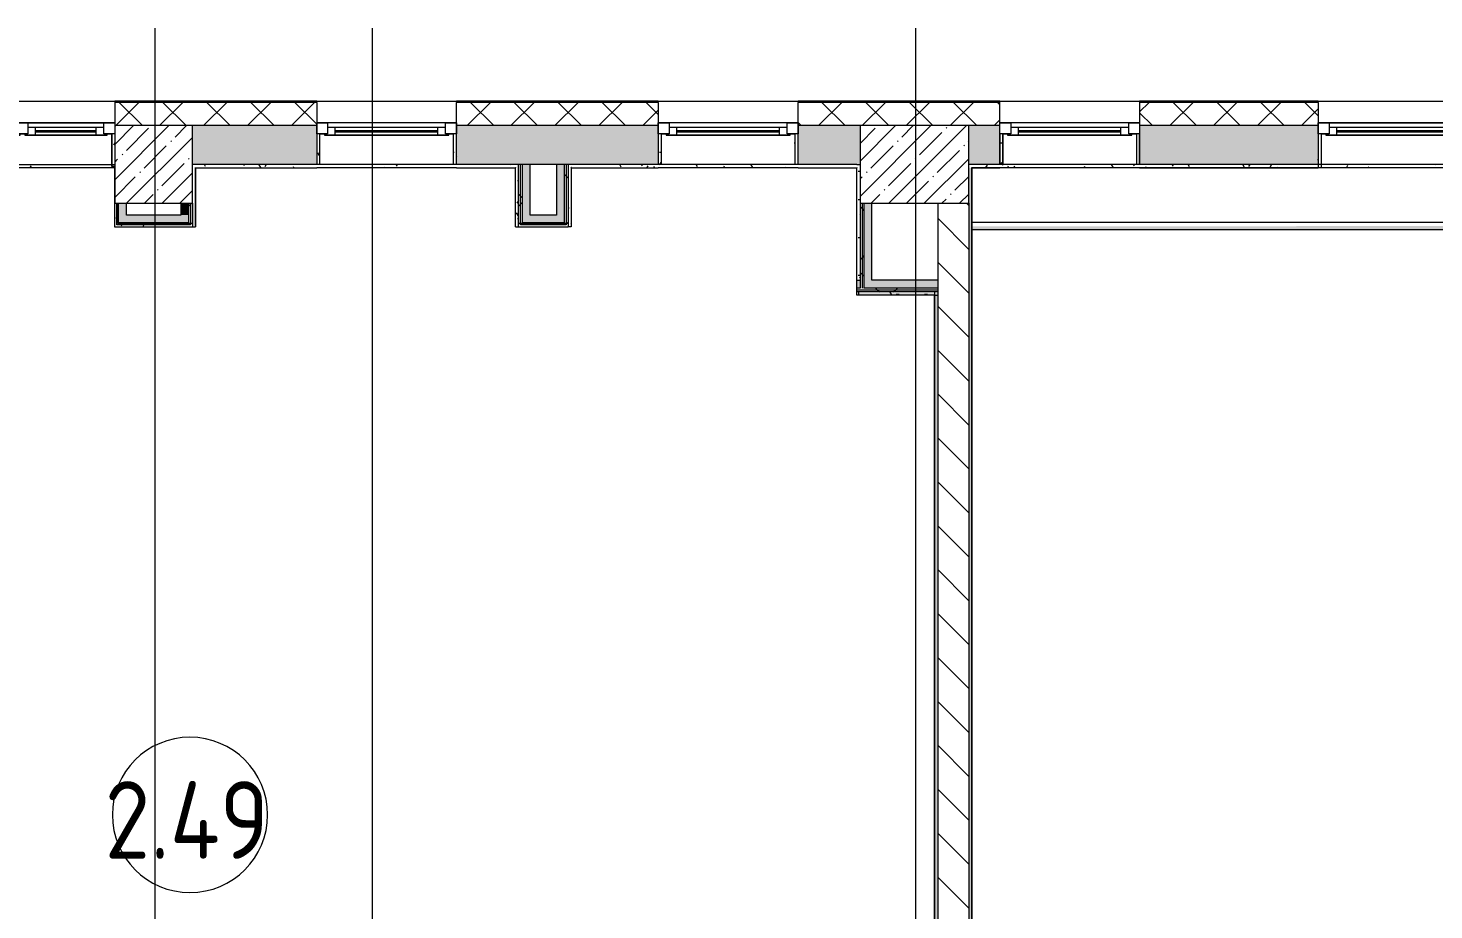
# Model space of a CAD drawing. Header units: millimetres. Extents: x -625 to 415037, y -3642 to 102118.
# Drawn here: x 253764 to 262818, y 90888 to 96568 of the extents above; entities that cross this region are included whole.
import ezdxf

# ---------------------------------------------------------------- set-up
doc = ezdxf.new("R2010")
doc.units = ezdxf.units.MM
doc.linetypes.add('Осевая', pattern=[6350, 1270, -952.5, 3175, -952.5])
for name, color, linetype, lineweight in [('A-AREA-IDEN', 7, 'Continuous', 9), ('A-GLAZ', 7, 'Continuous', 9), ('A-GLAZ-1', 7, 'Continuous', 5), ('A-WALL', 7, 'Continuous', 5), ('I-WALL', 7, 'Continuous', 5), ('S-COLS', 7, 'Continuous', 9), ('S-COLS-1', 7, 'Continuous', 5), ('Оси', 7, 'Continuous', 9), ('Оси-2', 7, 'Осевая', 9)]:
    doc.layers.add(name, color=color, linetype=linetype, lineweight=lineweight)
doc.layers.add('A-AREA-PATT-2', color=7, linetype='Continuous', lineweight=5, true_color=0xcde0ef, transparency=1)
doc.layers.add('A-WALL-1', color=9, linetype='Continuous', lineweight=5, true_color=0x808080)
doc.layers.add('A-WALL-FNSH-1', color=9, linetype='Continuous', lineweight=5, true_color=0x808080)
doc.styles.add('GOST Common', font='', dxfattribs={"width": 0.9, "height": 500})
doc.styles.get('GOST Common').set_extended_font_data('GOST Common')
pattern_1 = [(0, (148772.123, 0), (243.84, 60.96), [20.117, -162.763, 20.117, -162.763, -975.36]), (0, (148772.123, 0), (243.84, 60.96), [-365.76, 20.117, -345.643, 20.117, -162.763, -426.72]), (0, (148772.123, 0), (243.84, 60.96), [-914.4, 20.117, -101.803, 20.117, -284.683]), (120, (148863.563, 30.48), (-174.71291, 180.691634), [20.117, -162.763, 20.117, -162.763, -975.36]), (120, (148863.563, 30.48), (-174.71291, 180.691634), [-365.76, 20.117, -345.643, 20.117, -162.763, -426.72]), (120, (148863.563, 30.48), (-174.71291, 180.691634), [-914.4, 20.117, -101.803, 20.117, -284.683]), (240, (148894.043, 152.4), (-69.12709, -241.651634), [20.117, -162.763, 20.117, -162.763, -975.36]), (240, (148894.043, 152.4), (-69.12709, -241.651634), [-365.76, 20.117, -345.643, 20.117, -162.763, -426.72]), (240, (148894.043, 152.4), (-69.12709, -241.651634), [-914.4, 20.117, -101.803, 20.117, -284.683])]
pattern_2 = [(45, (148772.12, 0), (-212.132, 212.132), []), (135, (148772.12, 0), (-212.132, -212.132), [])]

# ---------------------------------------------------------------- blocks, each defined once
blk = doc.blocks.new('120_Окно_СКБ_1Ст - 120_Окно_СКБ_1Ст 900х2500_h_ с форточкой-V300-Объем проектирования 2 этажа')
at = {"layer": 'A-GLAZ'}
for p, q in [((-450, -127), (-450, -57)), ((-450, -57), (-380, -57)), ((-380, -57), (-380, -127)), ((380, -87), (-380, -87)), ((-380, -87), (-380, -127)), ((-330, -137), (-330, -87)), ((330, -137), (330, -87)), ((380, -127), (380, -57)), ((380, -57), (450, -57)), ((380, -127), (380, -87)), ((450, -57), (450, -127)), ((-380, -127), (-450, -127)), ((-380, -127), (-400, -127)), ((-400, -127), (-400, -137)), ((-400, -137), (400, -137)), ((400, -137), (-400, -137)), ((450, -127), (380, -127)), ((400, -127), (380, -127)), ((400, -137), (400, -127))]:
    blk.add_line(p, q, dxfattribs=at)
at = {"layer": 'A-GLAZ-1'}
for p, q in [((450, -57), (-450, -57)), ((-429.6, -127), (-400, -127)), ((-330, -107), (330, -107)), ((330, -117), (-330, -117)), ((400, -127), (430.4, -127))]:
    blk.add_line(p, q, dxfattribs=at)
blk = doc.blocks.new('120_Окно_СКБ_2Ст_Фрамуга сверху - 120_Окно_СКБ_2Ст_2300х2500_h_ ДОО-23103760-Объем проектирования 2 этажа')
at = {"layer": 'A-GLAZ'}
for p, q in [((-1150, -127), (-1150, -57)), ((-1150, -57), (-1080, -57)), ((-1080, -57), (-1080, -127)), ((520, -87), (-1080, -87)), ((-1080, -87), (-1080, -127)), ((-1030, -137), (-1030, -87)), ((470, -137), (470, -87)), ((520, -127), (520, -57)), ((520, -57), (590, -57)), ((520, -127), (520, -87)), ((590, -57), (590, -127)), ((1080, -87), (590, -87)), ((590, -87), (590, -127)), ((640, -137), (640, -87)), ((1030, -137), (1030, -87)), ((1080, -127), (1080, -57)), ((1080, -57), (1150, -57)), ((1080, -127), (1080, -87)), ((1150, -57), (1150, -127)), ((-1080, -127), (-1150, -127)), ((-1080, -127), (-1100, -127)), ((-1100, -127), (-1100, -137)), ((-1100, -137), (540, -137)), ((540, -137), (-1100, -137)), ((590, -127), (520, -127)), ((540, -127), (520, -127)), ((540, -137), (540, -127)), ((590, -127), (570, -127)), ((570, -127), (570, -137)), ((570, -137), (1100, -137)), ((1100, -137), (570, -137)), ((1150, -127), (1080, -127)), ((1100, -127), (1080, -127)), ((1100, -137), (1100, -127))]:
    blk.add_line(p, q, dxfattribs=at)
at = {"layer": 'A-GLAZ-1'}
for p, q in [((1150, -57), (-1150, -57)), ((-1080, -57), (1080, -57)), ((-1130, -127), (-1100, -127)), ((-1030, -107), (470, -107)), ((470, -117), (-1030, -117)), ((540, -127), (570, -127)), ((540, -127), (570, -127)), ((640, -107), (1030, -107)), ((1030, -117), (640, -117)), ((1100, -127), (1130, -127))]:
    blk.add_line(p, q, dxfattribs=at)
blk = doc.blocks.new('120_Окно_СКБ_1Ст - 120_Окно_СКБ_1Ст 900х2500_h_ с форточкой-V355-Объем проектирования 2 этажа')
at = {"layer": 'A-GLAZ'}
for p, q in [((-450, -127), (-450, -57)), ((-450, -57), (-380, -57)), ((-380, -57), (-380, -127)), ((380, -87), (-380, -87)), ((-380, -87), (-380, -127)), ((-330, -137), (-330, -87)), ((330, -137), (330, -87)), ((380, -127), (380, -57)), ((380, -57), (450, -57)), ((380, -127), (380, -87)), ((450, -57), (450, -127)), ((-380, -127), (-450, -127)), ((-380, -127), (-400, -127)), ((-400, -127), (-400, -137)), ((-400, -137), (400, -137)), ((400, -137), (-400, -137)), ((450, -127), (380, -127)), ((400, -127), (380, -127)), ((400, -137), (400, -127))]:
    blk.add_line(p, q, dxfattribs=at)
at = {"layer": 'A-GLAZ-1'}
for p, q in [((450, -57), (-450, -57)), ((-430, -127), (-400, -127)), ((-330, -107), (330, -107)), ((330, -117), (-330, -117)), ((400, -127), (430, -127))]:
    blk.add_line(p, q, dxfattribs=at)
blk = doc.blocks.new('BSC_Колонна _Прямоугольная - 500х500-23282986-Объем проектирования 2 этажа')
at = {"layer": 'S-COLS-1'}
h = blk.add_hatch(dxfattribs=at)
h.set_pattern_fill('FP_150', color=256, style=0, pattern_type=2)
h.set_pattern_definition([(45, (-105800, -21150), (-114.04925, 114.04925), []), (45, (-105685.95, -21150), (-114.04925, 114.04925), [201.613, -40.323, 6.706, -33.617])])
h.paths.add_polyline_path([(250, -250), (250, 250), (-250, 250), (-250, -250), (-168.7, -250)])
for p, q in [((250, 250), (-250, 250)), ((-250, 250), (-250, -250)), ((250, -250), (250, 250)), ((-250, -250), (250, -250))]:
    blk.add_line(p, q, dxfattribs=at)
blk = doc.blocks.new('BSC_Колонна _Прямоугольная - 700х500-V423-Объем проектирования 2 этажа')
at = {"layer": 'S-COLS-1'}
h = blk.add_hatch(dxfattribs=at)
h.set_pattern_fill('FP_172', color=256, style=0, pattern_type=2)
h.set_pattern_definition([(45, (-110700, -21150), (-114.04925, 114.04925), []), (45, (-110585.95, -21150), (-114.04925, 114.04925), [201.613, -40.323, 6.706, -33.617])])
h.paths.add_polyline_path([(-297, -250), (350, -250), (350, 250), (-350, 250), (-350, -250)])
for p, q in [((350, 250), (-350, 250)), ((-350, 250), (-350, -250)), ((350, -250), (350, 250)), ((-350, -250), (350, -250))]:
    blk.add_line(p, q, dxfattribs=at)
blk = doc.blocks.new('Марка_Помещения - Номер-25198446-Объем проектирования 2 этажа')
at = {"layer": 'A-AREA-IDEN'}
for start, end in [(360, 180), (180, 360)]:
    blk.add_arc((0, 0), 2.5, start, end, dxfattribs=at)
blk = doc.blocks.new('2floor')
at = {"layer": 'A-AREA-PATT-2'}
h = blk.add_hatch(color=256, dxfattribs=at)
h.paths.add_polyline_path([(254302.1, 13557), (254312.1, 13557), (254312.1, 13980), (254302.1, 13980), (254302.1, 13557.8)])
h.paths.add_polyline_path([(258616.6, 13625.5), (258616.6, 14005.5), (259596.6, 14005.5), (259596.6, 14011), (258611.1, 14011), (258611.1, 13631), (258323.1, 13631), (258323.1, 14011), (254302.1, 14011), (254302.1, 14000), (254312.1, 14001.5), (254312.1, 14005.5), (258302.1, 14005.5), (258302.1, 13625.5), (258611.1, 13625.5)])
h.paths.add_polyline_path([(259112.1, 20309), (259601.6, 20309), (259601.1, 20319), (259112.1, 20319)])
h.paths.add_polyline_path([(254832.6, 20749), (254842.1, 20749), (254842.1, 20759.5), (254832.1, 20759), (254832.1, 20749)])
h = blk.add_hatch(color=256, dxfattribs=at)
h.paths.add_polyline_path([(260908, 20728), (264122.1, 20729), (264122.1, 20753), (259843.1, 20752.3), (259843.1, 20728), (260546.7, 20728)])
h.paths.add_polyline_path([(268135.4, 20729), (268901.8, 20730), (268901.8, 20754), (267308.6, 20754), (267308.9, 20729), (267892.4, 20729)])
h.paths.add_polyline_path([(266880.3, 20729), (266907.1, 20730), (266907.1, 20754), (264893.1, 20753.1), (264893.1, 20729), (266689.9, 20729)])
at = {"layer": 'A-WALL'}
h = blk.add_hatch(dxfattribs=at)
h.set_pattern_fill('FP_24', color=256, style=0, pattern_type=2)
h.set_pattern_definition([(45, (148772.12, 0), (-141.42136, 141.42136), []), (135, (148772.12, 0), (-141.42136, -141.42136), [])])
h.paths.add_polyline_path([(259122.1, 21400), (260022.1, 21400), (260022.1, 21550), (258722.6, 21550), (258722.6, 21400)])
h.paths.add_polyline_path([(254322.3, 21400), (255622.6, 21400), (255622.6, 21550), (254322.3, 21550)])
h.paths.add_polyline_path([(257822.6, 21400), (257822.6, 21550), (256522.6, 21550), (256522.6, 21400), (257294.4, 21400)])
h.paths.add_polyline_path([(252022.3, 21400), (252022.3, 21550), (250822.1, 21550), (250822.1, 21400)])
h.paths.add_polyline_path([(249847.1, 21400), (249922.1, 21400), (249922.1, 21550), (245382.1, 21550), (245382.1, 21400), (249637.1, 21400)])
h.paths.add_polyline_path([(242082.1, 21400), (242082.1, 21550), (241832.1, 21550), (241832.1, 21400)])
h.paths.add_polyline_path([(266689.9, 21400), (268022.3, 21400), (268022.3, 21550), (266672.6, 21550), (266672.6, 21400)])
h.paths.add_polyline_path([(264521.7, 21400), (265772.6, 21400), (265772.6, 21550), (264372.6, 21550), (264372.6, 21400)])
h.paths.add_polyline_path([(260922.1, 21400), (262072.6, 21400), (262072.6, 21550), (260922.1, 21550)])
h.paths.add_polyline_path([(273602.1, 21400), (274002.1, 21400), (274002.1, 21550), (268922.3, 21550), (268922.3, 21400), (272471.8, 21400)])
at = {"layer": 'I-WALL'}
h = blk.add_hatch(dxfattribs=at)
h.set_pattern_fill('FP_1', color=256, style=0, pattern_type=2)
h.set_pattern_definition([(45, (148772.12, 0), (-114.04925, 114.04925), []), (45, (148886.17, 0), (-114.04925, 114.04925), [201.612, -40.322, 6.706, -33.617])])
h.paths.add_polyline_path([(259122.1, 21150), (259122.1, 21400), (258722.6, 21400), (258722.6, 21150), (259117.2, 21150)])
h.paths.add_polyline_path([(257294.4, 21150), (257822.6, 21150), (257822.6, 21400), (256522.6, 21400), (256522.6, 21150), (257242.1, 21150)])
h.paths.add_polyline_path([(249344.3, 21150), (249352.1, 21150), (249352.1, 21400), (249332.1, 21400), (249332.1, 21150)])
h.paths.add_polyline_path([(269982.1, 21150), (269982.1, 21400), (269622.1, 21400), (269622.1, 21150)])
h.paths.add_polyline_path([(249572.1, 21150), (249922.1, 21150), (249922.1, 21400), (249572.1, 21400), (249572.1, 21391.7)])
h.paths.add_polyline_path([(268022.3, 21150), (268022.3, 21400), (266672.6, 21400), (266672.6, 21150), (267412.6, 21150)])
h.paths.add_polyline_path([(265772.6, 21150), (265772.6, 21400), (264872.6, 21400), (264872.6, 21150), (265244.4, 21150)])
h.paths.add_polyline_path([(252022.3, 21150), (252022.3, 21400), (250822.1, 21400), (250822.1, 21150)])
h.paths.add_polyline_path([(260922.1, 21150), (262072.6, 21150), (262072.6, 21400), (260922.1, 21400)])
h.paths.add_polyline_path([(254822.1, 21150), (255622.6, 21150), (255622.6, 21400), (254822.1, 21400)])
h.paths.add_polyline_path([(259822.1, 21150), (260022.1, 21150), (260022.1, 21400), (259822.1, 21400), (259822.1, 21275)])
h = blk.add_hatch(dxfattribs=at)
h.set_pattern_fill('FP_191', color=256, style=0, pattern_type=2)
h.set_pattern_definition(pattern_1)
h.paths.add_polyline_path([(254302.3, 21150), (254322.1, 21150), (254322.1, 21348), (254302.3, 21348)])
h = blk.add_hatch(dxfattribs=at)
h.set_pattern_fill('FP_191', color=256, style=0, pattern_type=2)
h.set_pattern_definition(pattern_1)
h.paths.add_polyline_path([(255622.6, 21150), (255642.6, 21150), (255642.6, 21348), (255622.6, 21348), (255622.6, 21296.2)])
h = blk.add_hatch(dxfattribs=at)
h.set_pattern_fill('FP_191', color=256, style=0, pattern_type=2)
h.set_pattern_definition(pattern_1)
h.paths.add_polyline_path([(256522.6, 21150), (256522.6, 21348), (256502.6, 21348), (256502.6, 21150)])
h = blk.add_hatch(dxfattribs=at)
h.set_pattern_fill('FP_191', color=256, style=0, pattern_type=2)
h.set_pattern_definition(pattern_1)
h.paths.add_polyline_path([(257822.6, 21150), (257842.6, 21150), (257842.6, 21348), (257822.6, 21348), (257822.6, 21197.4)])
h = blk.add_hatch(dxfattribs=at)
h.set_pattern_fill('FP_191', color=256, style=0, pattern_type=2)
h.set_pattern_definition(pattern_1)
h.paths.add_polyline_path([(258722.6, 21150), (258722.6, 21348), (258702.6, 21348), (258702.6, 21150)])
h = blk.add_hatch(dxfattribs=at)
h.set_pattern_fill('FP_191', color=256, style=0, pattern_type=2)
h.set_pattern_definition(pattern_1)
h.paths.add_polyline_path([(260042.6, 21150), (260042.6, 21348), (260022.6, 21348), (260022.6, 21150)])
h = blk.add_hatch(dxfattribs=at)
h.set_pattern_fill('FP_191', color=256, style=0, pattern_type=2)
h.set_pattern_definition(pattern_1)
h.paths.add_polyline_path([(260922.1, 21150), (260922.1, 21348), (260902.6, 21348), (260902.6, 21150), (260908, 21150)])
h = blk.add_hatch(dxfattribs=at)
h.set_pattern_fill('FP_191', color=256, style=0, pattern_type=2)
h.set_pattern_definition(pattern_1)
h.paths.add_polyline_path([(262092.6, 21150), (262092.6, 21348), (262072.6, 21348), (262072.6, 21150)])
h = blk.add_hatch(dxfattribs=at)
h.set_pattern_fill('FP_191', color=256, style=0, pattern_type=2)
h.set_pattern_definition(pattern_1)
h.paths.add_polyline_path([(254321.1, 21130), (254322.1, 21150), (249922.1, 21150), (249943.1, 21130), (254102.1, 21130)])
h.paths.add_polyline_path([(249942.1, 21130), (249922.1, 21150), (249922.1, 21130)])
h = blk.add_hatch(dxfattribs=at)
h.set_pattern_fill('FP_191', color=256, style=0, pattern_type=2)
h.set_pattern_definition(pattern_1)
h.paths.add_polyline_path([(254822.1, 21150), (254843.1, 21130), (256922.1, 21130), (256922.1, 21150), (255126.2, 21150)])
h.paths.add_polyline_path([(254822.1, 21130), (254842.1, 21130), (254822.1, 21150), (254822.1, 21143.6)])
h = blk.add_hatch(dxfattribs=at)
h.set_pattern_fill('FP_191', color=256, style=0, pattern_type=2)
h.set_pattern_definition(pattern_1)
h.paths.add_polyline_path([(254832.1, 20749), (254842.1, 20749), (254842.1, 21130), (254822.1, 21130), (254822.1, 20749)])
h = blk.add_hatch(dxfattribs=at)
h.set_pattern_fill('FP_191', color=256, style=0, pattern_type=2)
h.set_pattern_definition(pattern_1)
h.paths.add_polyline_path([(256902.1, 20769), (256922.1, 20769), (256922.1, 21130), (256902.1, 21130), (256902.1, 21105.5)])
h = blk.add_hatch(dxfattribs=at)
h.set_pattern_fill('FP_192', color=256, style=0, pattern_type=2)
h.set_pattern_definition(pattern_2)
h.paths.add_polyline_path([(256934.6, 20769), (256934.6, 21150), (256922.1, 21150), (256922.1, 20769), (256934.4, 20769)])
h = blk.add_hatch(dxfattribs=at)
h.set_pattern_fill('FP_192', color=256, style=0, pattern_type=2)
h.set_pattern_definition(pattern_2)
h.paths.add_polyline_path([(256934.6, 20769), (256947.1, 20769), (256947.1, 21150), (256934.6, 21150), (256934.6, 20824)])
for points in [[(256947.1, 20774), (256997.1, 20774), (256997.1, 21150), (256947.1, 21150), (256947.1, 21105.5)], [(257167.1, 20824), (257217.1, 20824), (257217.1, 21150), (257167.1, 21150), (257167.1, 21105.5)], [(254347.1, 20774), (254397.1, 20774), (254397.1, 20900), (254347.1, 20900), (254347.1, 20824)], [(254797.1, 20774), (254797.1, 20824), (254397.1, 20824), (254397.1, 20774), (254403.4, 20774)], [(254797.1, 20824), (254797.1, 20900), (254747.1, 20900), (254747.1, 20824)], [(256997.1, 20774), (257217.1, 20774), (257217.1, 20824), (256997.1, 20824)], [(259147.1, 20404), (259197.1, 20404), (259197.1, 20900), (259147.1, 20900), (259147.1, 20675.8)]]:
    blk.add_hatch(color=256, dxfattribs=at).paths.add_polyline_path(points)
h = blk.add_hatch(dxfattribs=at)
h.set_pattern_fill('FP_192', color=256, style=0, pattern_type=2)
h.set_pattern_definition(pattern_2)
h.paths.add_polyline_path([(257227.7, 20774), (257229.6, 20774), (257229.6, 21150), (257217.1, 21150), (257217.1, 20774)])
h = blk.add_hatch(dxfattribs=at)
h.set_pattern_fill('FP_192', color=256, style=0, pattern_type=2)
h.set_pattern_definition(pattern_2)
h.paths.add_polyline_path([(257242.1, 20769), (257242.1, 21150), (257229.6, 21150), (257229.6, 20769), (257237.1, 20769)])
h = blk.add_hatch(dxfattribs=at)
h.set_pattern_fill('FP_191', color=256, style=0, pattern_type=2)
h.set_pattern_definition(pattern_1)
h.paths.add_polyline_path([(259060.8, 21130), (259102.1, 21130), (259101.1, 21150), (257242.1, 21150), (257242.1, 21130), (258722.6, 21130)])
h = blk.add_hatch(dxfattribs=at)
h.set_pattern_fill('FP_191', color=256, style=0, pattern_type=2)
h.set_pattern_definition(pattern_1)
h.paths.add_polyline_path([(257242.1, 20749), (257262.1, 20749), (257262.1, 21130), (257242.1, 21130), (257242.1, 20761.5)])
h = blk.add_hatch(dxfattribs=at)
h.set_pattern_fill('FP_191', color=256, style=0, pattern_type=2)
h.set_pattern_definition(pattern_1)
h.paths.add_polyline_path([(259113.1, 20404), (259122.1, 20404), (259122.1, 21150), (259102.1, 21129), (259102.1, 20404)])
h.paths.add_polyline_path([(259102.1, 21130), (259122.1, 21150), (259102.1, 21150), (259102.1, 21144.6)])
h = blk.add_hatch(dxfattribs=at)
h.set_pattern_fill('FP_191', color=256, style=0, pattern_type=2)
h.set_pattern_definition(pattern_1)
h.paths.add_polyline_path([(264260.6, 21130), (264352.6, 21130), (264352.6, 21140), (264197.6, 21150), (259822.1, 21150), (259845.6, 21130), (264160.3, 21130)])
h.paths.add_polyline_path([(259822.1, 21130), (259842.1, 21130), (259822.1, 21150)])
h = blk.add_hatch(dxfattribs=at)
h.set_pattern_fill('FP_191', color=256, style=0, pattern_type=2)
h.set_pattern_definition(pattern_1)
h.paths.add_polyline_path([(259831.5, 13600), (259842.1, 13600), (259842.1, 21130), (259822.1, 21130), (259822.1, 13600)])
h = blk.add_hatch(dxfattribs=at)
h.set_pattern_fill('FP_191', color=256, style=0, pattern_type=2)
h.set_pattern_definition(pattern_1)
h.paths.add_polyline_path([(254342.1, 20769), (254342.1, 20900), (254322.1, 20900), (254322.1, 20769)])
h = blk.add_hatch(dxfattribs=at)
h.set_pattern_fill('FP_192', color=256, style=0, pattern_type=2)
h.set_pattern_definition(pattern_2)
h.paths.add_polyline_path([(254334.6, 20761.5), (254342.1, 20769), (254334.6, 20769)])
h.paths.add_polyline_path([(254342.1, 20769), (254347.1, 20769), (254347.1, 20900), (254342.1, 20900), (254342.1, 20774)])
h = blk.add_hatch(dxfattribs=at)
h.set_pattern_fill('FP_192', color=256, style=0, pattern_type=2)
h.set_pattern_definition(pattern_2)
h.paths.add_polyline_path([(254797.1, 20774), (254809.6, 20774.4), (254809.6, 20900), (254797.1, 20900), (254797.1, 20824)])
h = blk.add_hatch(dxfattribs=at)
h.set_pattern_fill('FP_192', color=256, style=0, pattern_type=2)
h.set_pattern_definition(pattern_2)
h.paths.add_polyline_path([(254822.1, 20769), (254822.1, 20900), (254809.6, 20900), (254809.6, 20769), (254817.1, 20769)])
h = blk.add_hatch(dxfattribs=at)
h.set_pattern_fill('FP_192', color=256, style=0, pattern_type=2)
h.set_pattern_definition(pattern_2)
h.paths.add_polyline_path([(259122.1, 20354), (259134.6, 20354), (259134.6, 20900), (259122.1, 20900), (259122.1, 20404)])
h = blk.add_hatch(dxfattribs=at)
h.set_pattern_fill('FP_192', color=256, style=0, pattern_type=2)
h.set_pattern_definition(pattern_2)
h.paths.add_polyline_path([(259147.1, 20354), (259147.1, 20900), (259134.6, 20900), (259134.6, 20354)])
h = blk.add_hatch(dxfattribs=at)
h.set_pattern_fill('FP_23', color=256, style=0, pattern_type=2)
h.set_pattern_definition([(135, (148772.12, 0), (-141.42136, -141.42136), [])])
h.paths.add_polyline_path([(259822.1, 13900), (259822.1, 20900), (259622.1, 20900), (259622.1, 13900)])
h = blk.add_hatch(dxfattribs=at)
h.set_pattern_fill('FP_191', color=256, style=0, pattern_type=2)
h.set_pattern_definition(pattern_1)
h.paths.add_polyline_path([(254822.1, 20749), (254822.1, 20769), (254342.1, 20769), (254322.1, 20749), (254811.3, 20749)])
h = blk.add_hatch(dxfattribs=at)
h.set_pattern_fill('FP_192', color=256, style=0, pattern_type=2)
h.set_pattern_definition(pattern_2)
h.paths.add_polyline_path([(254747.1, 20769), (254809.6, 20769), (254809.6, 20774), (254347.1, 20774), (254347.1, 20769), (254637.1, 20769)])
h = blk.add_hatch(dxfattribs=at)
h.set_pattern_fill('FP_192', color=256, style=0, pattern_type=2)
h.set_pattern_definition(pattern_2)
h.paths.add_polyline_path([(256980.1, 20769), (257229.6, 20769), (257229.6, 20774), (256947.1, 20774), (256947.1, 20769), (256977.1, 20769)])
h = blk.add_hatch(color=256, dxfattribs=at)
h.paths.add_polyline_path([(259601.1, 20354), (259622.1, 20354), (259622.1, 20404), (259147.1, 20404), (259147.1, 20354), (259462.6, 20354)])
h.paths.add_polyline_path([(259106.9, 20354), (259122.1, 20354), (259122.1, 20404), (259102.1, 20404), (259102.1, 20354)])
h = blk.add_hatch(dxfattribs=at)
h.set_pattern_fill('FP_192', color=256, style=0, pattern_type=2)
h.set_pattern_definition(pattern_2)
h.paths.add_polyline_path([(259462.6, 20341.5), (259622.1, 20341.5), (259622.1, 20354), (259102.1, 20354), (259102.1, 20341.5), (259197.1, 20341.5)])
h = blk.add_hatch(dxfattribs=at)
h.set_pattern_fill('FP_192', color=256, style=0, pattern_type=2)
h.set_pattern_definition(pattern_2)
h.paths.add_polyline_path([(259112.1, 20329), (259622.1, 20329), (259622.1, 20341.5), (259102.1, 20341.5), (259103.8, 20329)])
h = blk.add_hatch(dxfattribs=at)
h.set_pattern_fill('FP_191', color=256, style=0, pattern_type=2)
h.set_pattern_definition(pattern_1)
h.paths.add_polyline_path([(259601.1, 20309), (259603.1, 20309), (259622.1, 20329), (259112.1, 20329), (259112.1, 20309), (259462.6, 20309)])
h = blk.add_hatch(dxfattribs=at)
h.set_pattern_fill('FP_191', color=256, style=0, pattern_type=2)
h.set_pattern_definition(pattern_1)
h.paths.add_polyline_path([(259622.1, 13980), (259622.1, 20329), (259602.1, 20308), (259602.1, 13980)])
at = {"layer": 'A-WALL'}
for p, q in [((252022.3, 21558), (254322.3, 21558)), ((255622.6, 21553), (254322.3, 21553)), ((255622.6, 21550), (254322.3, 21550)), ((255622.6, 21558), (256522.6, 21558)), ((257822.6, 21553), (256522.6, 21553)), ((257822.6, 21550), (256522.6, 21550)), ((257822.6, 21558), (258722.6, 21558)), ((260022.1, 21553), (258722.6, 21553)), ((260022.1, 21550), (258722.6, 21550)), ((260022.1, 21558), (260922.1, 21558)), ((262072.6, 21553), (260922.1, 21553)), ((262072.6, 21550), (260922.1, 21550)), ((262072.6, 21558), (264372.6, 21558)), ((255622.6, 21400), (254822.1, 21400)), ((257822.6, 21400), (256522.6, 21400)), ((259122.1, 21400), (258722.6, 21400)), ((260022.1, 21400), (259822.1, 21400)), ((262072.6, 21400), (260922.1, 21400)), ((254842.1, 21129), (254842.1, 21130)), ((254842.1, 21130), (254843.1, 21130)), ((256934.6, 20761.5), (256934.6, 21150)), ((256947.1, 20774), (256947.1, 21150)), ((257217.1, 21150), (257217.1, 20774)), ((257229.6, 21150), (257229.6, 20761.5)), ((259102.1, 21150), (259122.1, 21150)), ((260022.1, 21150), (259822.1, 21150)), ((254334.6, 20761.5), (254334.6, 20900)), ((254347.1, 20774), (254347.1, 20900)), ((254797.1, 20900), (254797.1, 20774)), ((254809.6, 20900), (254809.6, 20761.5)), ((259134.6, 20900), (259134.6, 20354)), ((259147.1, 20900), (259147.1, 20354)), ((259822.1, 20900), (259822.1, 13600)), ((254809.6, 20761.5), (254334.6, 20761.5)), ((254797.1, 20774), (254347.1, 20774)), ((254842.1, 20759.5), (254842.1, 20749)), ((257229.6, 20761.5), (256934.6, 20761.5)), ((257217.1, 20774), (256947.1, 20774)), ((259102.1, 20404), (259122.1, 20404)), ((259122.1, 20354), (259102.1, 20354)), ((259622.1, 20341.5), (259102.1, 20341.5)), ((259622.1, 20354), (259147.1, 20354))]:
    blk.add_line(p, q, dxfattribs=at)
at = {"layer": 'A-WALL-1'}
for p, q in [((254322.3, 21550), (254322.3, 21400)), ((255622.6, 21550), (255622.6, 21150)), ((256522.6, 21150), (256522.6, 21550)), ((257822.6, 21550), (257822.6, 21150)), ((258722.6, 21150), (258722.6, 21550)), ((260022.1, 21150), (260022.1, 21550)), ((260922.1, 21550), (260922.1, 21150)), ((262072.6, 21550), (262072.6, 21130)), ((254322.1, 21348), (254302.3, 21348)), ((254302.3, 21348), (254302.3, 21140)), ((255642.6, 21348), (255622.6, 21348)), ((255642.6, 21150), (255642.6, 21348)), ((256522.6, 21348), (256502.6, 21348)), ((256502.6, 21348), (256502.6, 21150)), ((257842.6, 21348), (257822.6, 21348)), ((257842.6, 21150), (257842.6, 21348)), ((258722.6, 21348), (258702.6, 21348)), ((258702.6, 21348), (258702.6, 21150)), ((260042.6, 21348), (260022.6, 21348)), ((260022.6, 21348), (260022.6, 21150)), ((260042.6, 21150), (260042.6, 21348)), ((260922.6, 21348), (260902.6, 21348)), ((260902.6, 21348), (260902.6, 21150)), ((260922.6, 21150), (260922.6, 21348)), ((262092.6, 21348), (262072.6, 21348)), ((249572.1, 21150), (254322.1, 21150)), ((249942.1, 21130), (254322.1, 21130)), ((254302.3, 21140), (254322.1, 21140)), ((259102.1, 21150), (254822.1, 21150)), ((256901.1, 21130), (256902.1, 21130)), ((256902.1, 21130), (256902.1, 21129)), ((256922.1, 20749), (256922.1, 21150)), ((256997.1, 20824), (256997.1, 21150)), ((257167.1, 21150), (257167.1, 20824)), ((257242.1, 21150), (257242.1, 20749)), ((257262.1, 21130), (257262.1, 21130)), ((257262.1, 21129), (257262.1, 21130)), ((259102.1, 21130), (259102.1, 21129)), ((259842.1, 21130), (264352.6, 21130)), ((259842.1, 13600), (259842.1, 21130)), ((264135.1, 21150), (260022.1, 21150)), ((254342.1, 20769), (254342.1, 20900)), ((254397.1, 20824), (254397.1, 20900)), ((254747.1, 20824), (254397.1, 20824)), ((254747.1, 20900), (254747.1, 20824)), ((254822.1, 20900), (254822.1, 20749)), ((257167.1, 20824), (256997.1, 20824)), ((259122.1, 20900), (259122.1, 20354)), ((259197.1, 20404), (259197.1, 20900)), ((259622.1, 20900), (259622.1, 13900)), ((254822.1, 20769), (254342.1, 20769)), ((254822.1, 20749), (254842.1, 20749)), ((256902.1, 20749), (257242.1, 20749)), ((257242.1, 20769), (256922.1, 20769)), ((259622.1, 20404), (259197.1, 20404)), ((259622.1, 20329), (259102.1, 20329)), ((259112.1, 20329), (259112.1, 20309)), ((259602.1, 20329), (259602.1, 14000)), ((259602.1, 20309), (259622.1, 20309))]:
    blk.add_line(p, q, dxfattribs=at)
at = {"layer": 'A-WALL-FNSH-1'}
for p, q in [((255622.6, 21558), (254322.3, 21558)), ((254322.3, 21558), (254322.3, 21550)), ((255622.6, 21550), (255622.6, 21558)), ((257822.6, 21558), (256522.6, 21558)), ((256522.6, 21558), (256522.6, 21550)), ((257822.6, 21550), (257822.6, 21558)), ((260022.1, 21558), (258722.6, 21558)), ((258722.6, 21558), (258722.6, 21550)), ((260022.1, 21550), (260022.1, 21558)), ((262072.6, 21558), (260922.1, 21558)), ((260922.1, 21558), (260922.1, 21550)), ((262072.6, 21550), (262072.6, 21558)), ((254302.3, 21348), (254301.3, 21348)), ((254301.3, 21348), (254301.3, 21140)), ((255643.6, 21348), (255642.6, 21348)), ((255643.6, 21150), (255643.6, 21348)), ((256502.6, 21348), (256501.6, 21348)), ((256501.6, 21348), (256501.6, 21150)), ((257843.6, 21348), (257842.6, 21348)), ((257843.6, 21150), (257843.6, 21348)), ((258702.6, 21348), (258701.6, 21348)), ((258701.6, 21348), (258701.6, 21150)), ((260043.6, 21348), (260042.6, 21348)), ((260043.6, 21150), (260043.6, 21348)), ((260902.6, 21348), (260901.6, 21348)), ((260901.6, 21348), (260901.6, 21150)), ((262093.6, 21348), (262092.6, 21348)), ((262092.6, 21348), (262092.6, 21129)), ((262093.6, 21129), (262093.6, 21348)), ((254301.3, 21140), (254302.3, 21140)), ((254321.1, 21130), (254321.1, 20748)), ((254842.1, 21129), (255622.6, 21129)), ((254842.1, 21129), (254842.1, 20759.5)), ((254843.1, 20759.5), (254843.1, 21129)), ((255622.6, 21129), (255622.6, 21130)), ((256522.6, 21130), (256522.6, 21129)), ((256522.6, 21129), (256901.1, 21129)), ((256902.6, 21130), (256902.1, 21130)), ((256902.1, 21129), (256902.6, 21129)), ((256902.1, 20749), (256902.1, 21129)), ((256902.6, 21129), (256902.6, 21130)), ((257263.1, 21130), (257262.1, 21130)), ((257262.1, 21130), (257262.1, 21129)), ((257262.1, 21129), (257262.1, 20749)), ((257263.1, 21129), (257822.6, 21129)), ((257822.6, 21129), (257822.6, 21130)), ((258722.6, 21130), (258722.6, 21129)), ((258722.6, 21129), (259101.1, 21129)), ((259102.1, 21130), (259101.1, 21130)), ((259102.1, 20309), (259102.1, 21129)), ((259843.1, 13600), (259843.1, 21129)), ((259843.1, 21129), (260022.1, 21129)), ((260022.1, 21129), (260022.1, 21130)), ((260922.1, 21130), (260922.1, 21129)), ((260922.1, 21129), (262072.6, 21129)), ((262072.6, 21129), (262072.6, 21130)), ((254842.1, 20879.5), (254843.1, 20879.5)), ((254321.1, 20748), (254842.1, 20748)), ((254842.1, 20759.5), (254843.1, 20759.5)), ((254842.1, 20748), (254842.1, 20749)), ((257262.1, 20749), (257242.1, 20749)), ((259602.1, 20309), (259102.1, 20309)), ((259601.1, 20309), (259601.1, 14001)), ((259601.1, 20308), (259602.1, 20308)), ((259602.1, 14001), (259602.1, 20309))]:
    blk.add_line(p, q, dxfattribs=at)
at = {"layer": 'I-WALL'}
for p, q in [((254322.1, 21129), (252022.3, 21129)), ((256522.6, 21129), (255622.6, 21129)), ((258722.6, 21129), (257822.6, 21129)), ((260922.1, 21129), (260022.1, 21129)), ((264122.6, 21129), (262072.6, 21129)), ((259843.1, 20778), (264122.6, 20778)), ((264122.6, 20728), (259843.1, 20728))]:
    blk.add_line(p, q, dxfattribs=at)
at = {"layer": 'Оси'}
for p, q in [((254582.1, 17028.3), (254582.1, 22028.3)), ((255982.1, 17028.3), (255982.1, 22028.3)), ((259482.1, 17028.3), (259482.1, 22028.3))]:
    blk.add_line(p, q, dxfattribs=at)
at = {"layer": 'Оси-2'}
for p, q in [((254582.1, 3093.7), (254582.1, 17028.3)), ((255982.1, 3093.7), (255982.1, 17028.3)), ((259482.1, 3093.7), (259482.1, 17028.3))]:
    blk.add_line(p, q, dxfattribs=at)
at = {"layer": 'A-AREA-IDEN', "xscale": 199.9999999999999, "yscale": 199.9999999999999, "zscale": 199.9999999999999}
blk.add_blockref('Марка_Помещения - Номер-25198446-Объем проектирования 2 этажа', (254806.6, 16961), dxfattribs=at)
at = {"layer": 'A-GLAZ', "color": 3}
for name, p in [('120_Окно_СКБ_2Ст_Фрамуга сверху - 120_Окно_СКБ_2Ст_2300х2500_h_ ДОО-23103760-Объем проектирования 2 этажа', (253172.3, 21475)), ('120_Окно_СКБ_1Ст - 120_Окно_СКБ_1Ст 900х2500_h_ с форточкой-V355-Объем проектирования 2 этажа', (256072.6, 21475)), ('120_Окно_СКБ_1Ст - 120_Окно_СКБ_1Ст 900х2500_h_ с форточкой-V355-Объем проектирования 2 этажа', (258272.6, 21475)), ('120_Окно_СКБ_1Ст - 120_Окно_СКБ_1Ст 900х2500_h_ с форточкой-V300-Объем проектирования 2 этажа', (260472.1, 21475)), ('120_Окно_СКБ_2Ст_Фрамуга сверху - 120_Окно_СКБ_2Ст_2300х2500_h_ ДОО-23103760-Объем проектирования 2 этажа', (263222.6, 21475))]:
    blk.add_blockref(name, p, dxfattribs=at)
at = {"layer": 'S-COLS'}
for name, p in [('BSC_Колонна _Прямоугольная - 500х500-23282986-Объем проектирования 2 этажа', (254572.1, 21150)), ('BSC_Колонна _Прямоугольная - 700х500-V423-Объем проектирования 2 этажа', (259472.1, 21150))]:
    blk.add_blockref(name, p, dxfattribs=at)
at = {"layer": 'A-AREA-IDEN', "insert": (254257.2, 17178.1), "char_height": 500, "width": 1370.886, "attachment_point": 1, "style": 'GOST Common'}
blk.add_mtext('2.49', dxfattribs=at)

msp = doc.modelspace()

# ---------------------------------------------------------------- block references
msp.add_blockref('2floor', (0, 74539.4))

doc.saveas('drawing.dxf')
